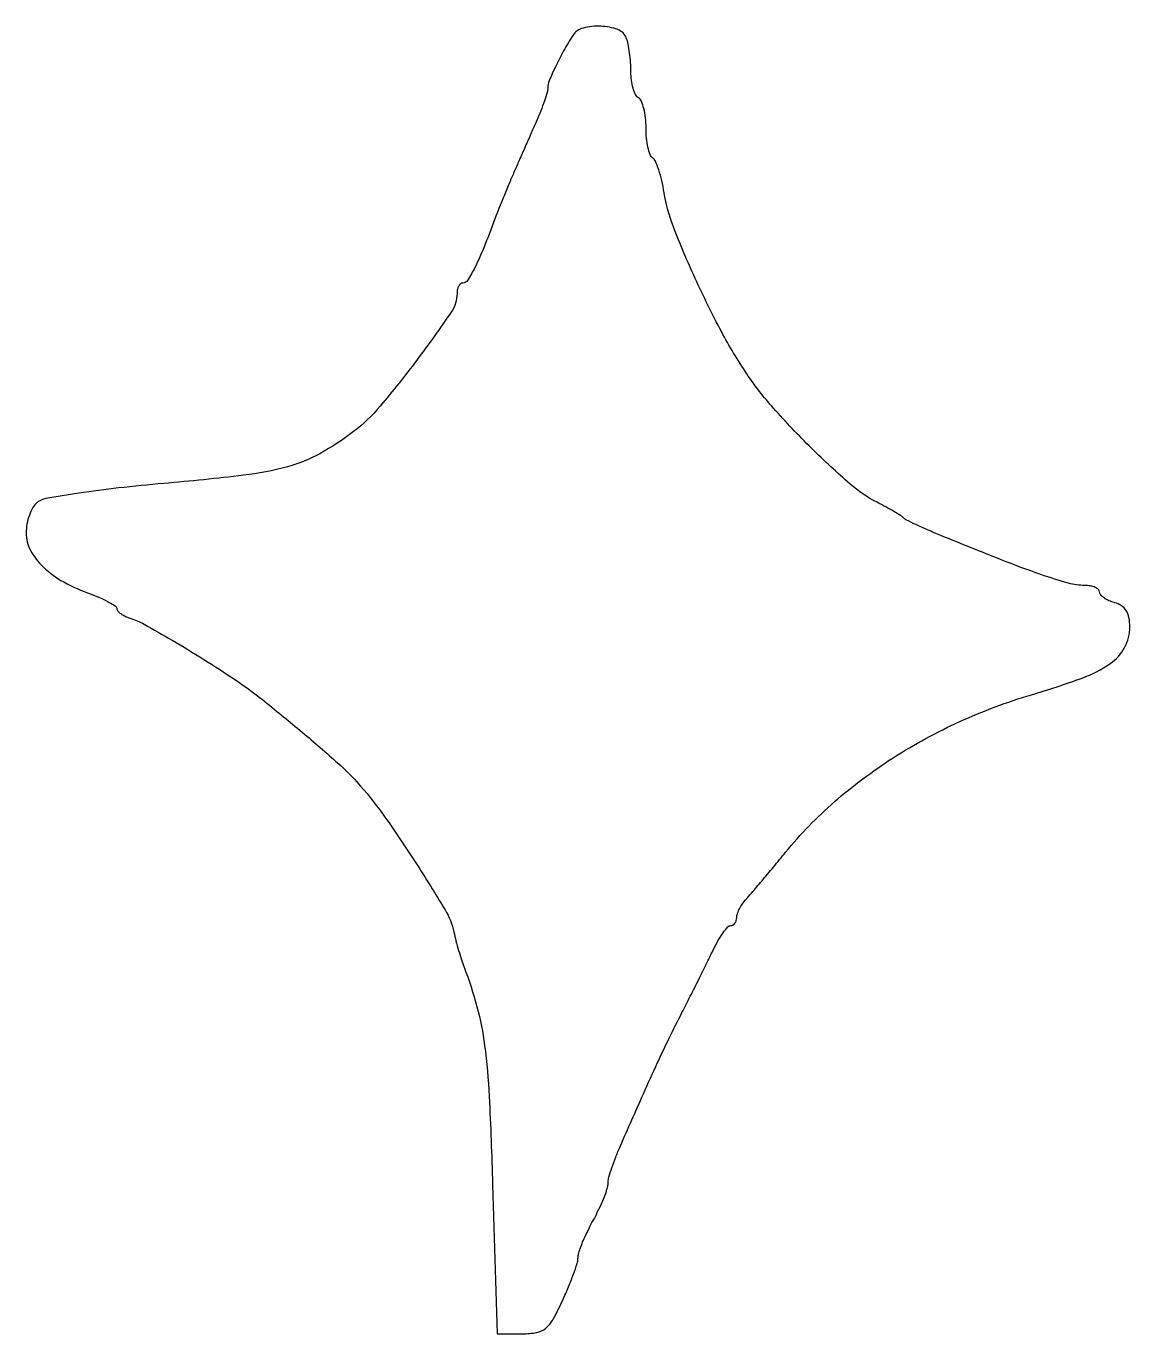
# Model space of a CAD drawing. Extents: x 0.8 to 13.2, y 0.8 to 15.5.
import ezdxf

# ---------------------------------------------------------------- set-up
doc = ezdxf.new("R2010")
doc.units = 0

msp = doc.modelspace()

# ---------------------------------------------------------------- linework, layer by layer
msp.add_lwpolyline([(6.969276, 15.388167, 0.015737), (6.865903, 15.215699, 0.016064), (6.774329, 15.038231, 0.014083), (6.704846, 14.880986, 0.097283), (6.688667, 14.798618, -0.072026), (6.681655, 14.750193, -0.010485), (6.65136, 14.655156, -0.011683), (6.610292, 14.543658, -0.009773), (6.561667, 14.427296, 0.000089), (6.504231, 14.297003, 0.000054), (6.436273, 14.142719, 0.000054), (6.368836, 13.989528, 0.000095), (6.313135, 13.862895, 0.004112), (6.259742, 13.738683, 0.002624), (6.199607, 13.593422, 0.002636), (6.142143, 13.450375, 0.004906), (6.097316, 13.333729, -0.006938), (5.971256, 13.009641, -0.02011), (5.87206, 12.790495, -0.02217), (5.791141, 12.645693, -0.259838), (5.736665, 12.615333, 0.172866), (5.712246, 12.606631, 0.093649), (5.691466, 12.581928, 0.074015), (5.677407, 12.545117, 0.054321), (5.672667, 12.501612, -0.151847), (5.60643, 12.288536, -0.009697), (5.221454, 11.751758, -0.01448), (4.812944, 11.236687, -0.054161), (4.514789, 10.951543, -0.038267), (4.135999, 10.704247, -0.058891), (3.773509, 10.55768, -0.037467), (3.281808, 10.462253, -0.00741), (2.388338, 10.370827, 0.00646), (1.882458, 10.320032, 0.009296), (1.436279, 10.26098, 0.005639), (1.06525, 10.20055, 0.130735), (0.968898, 10.156042, 0.090248), (0.922009, 10.100155, 0.043011), (0.882572, 10.014636, 0.040762), (0.8557, 9.915477, 0.045822), (0.846667, 9.817111, 0.123717), (0.895875, 9.62128, 0.080545), (1.038293, 9.435141, 0.063926), (1.267784, 9.268074, 0.038672), (1.574571, 9.129493, -0.016599), (1.684955, 9.085382, -0.024699), (1.778039, 9.038944, -0.022021), (1.847914, 8.995507, -0.247523), (1.862667, 8.967533, 0.189867), (1.872706, 8.942048, 0.050432), (1.906191, 8.91271, 0.043729), (1.954111, 8.884549, 0.033116), (2.010833, 8.862045, -0.04823), (2.167247, 8.794459, -0.006406), (2.480698, 8.616207, -0.007637), (2.835673, 8.400931, -0.007652), (3.183681, 8.175046, -0.019657), (3.493037, 7.949329, -0.007181), (3.913151, 7.606804, -0.006832), (4.316555, 7.258638, -0.02669), (4.550808, 7.027333, -0.029853), (4.840776, 6.667783, -0.011219), (5.204392, 6.132332, -0.008353), (5.539393, 5.594904, -0.082199), (5.637188, 5.347673, 0.010113), (5.660582, 5.249034, 0.007067), (5.690765, 5.138785, 0.007132), (5.722711, 5.033889, 0.014696), (5.751259, 4.953, -0.026929), (5.8961, 4.508227, -0.032576), (5.981506, 4.077735, -0.02067), (6.032694, 3.506609, -0.004505), (6.07128, 2.518833), (6.121518, 0.846667), (6.402976, 0.846667, 0.045539), (6.564426, 0.861402, 0.12853), (6.666206, 0.90903, 0.094607), (6.749325, 1.009987, 0.018173), (6.855884, 1.223022, 0.008341), (6.921538, 1.373757, 0.01053), (6.97697, 1.515395, 0.008783), (7.01861, 1.635233, 0.079378), (7.027333, 1.689837, -0.060523), (7.032922, 1.73584, -0.018641), (7.052204, 1.803129, -0.018349), (7.079592, 1.877454, -0.019161), (7.112, 1.948482), (7.150543, 2.025045, -0.064516), (7.196667, 2.116667, 0.064516), (7.242791, 2.208289), (7.281333, 2.284851, 0.019886), (7.313742, 2.356153, 0.018676), (7.341129, 2.431299, 0.019023), (7.360366, 2.499713, 0.059085), (7.366, 2.547222, -0.070322), (7.373649, 2.601341, -0.010995), (7.405894, 2.704548, -0.012045), (7.449812, 2.825279, -0.01024), (7.501808, 2.950538, -0.000918), (7.759255, 3.533633, -0.003748), (7.918961, 3.886409, -0.005618), (8.048906, 4.159703, -0.00479), (8.191914, 4.445, 0.001624), (8.284708, 4.62723, 0.001286), (8.383873, 4.824809, 0.0013), (8.474931, 5.008599, 0.003244), (8.540247, 5.1435, -0.018538), (8.595322, 5.248904, -0.026334), (8.652478, 5.337837, -0.024814), (8.704978, 5.403629, -0.215151), (8.738307, 5.418667, 0.134302), (8.763867, 5.425658, 0.100446), (8.785644, 5.445314, 0.087196), (8.800299, 5.474716, 0.072235), (8.805333, 5.509381, -0.085262), (8.812691, 5.552213, -0.033982), (8.836422, 5.607089, -0.032398), (8.870665, 5.664102, -0.035099), (8.911167, 5.714618, 0.010288), (8.971465, 5.782622, 0.001698), (9.08462, 5.916572, 0.001866), (9.216617, 6.075107, 0.001648), (9.353028, 6.241303, -0.042664), (9.897967, 6.804117, -0.036707), (10.557418, 7.298059, -0.035613), (11.303645, 7.704076, -0.034562), (12.107333, 8.004756, 0.014695), (12.674448, 8.191619, 0.064265), (12.987628, 8.35309, 0.118345), (13.149573, 8.533757, 0.12444), (13.208, 8.764879, 0.049094), (13.197819, 8.868316, 0.091268), (13.166795, 8.946388, 0.10551), (13.113795, 9.000989, 0.083759), (13.038667, 9.034801, -0.038887), (12.973856, 9.057255, -0.050447), (12.919075, 9.088045, -0.059916), (12.881293, 9.122031, -0.181596), (12.869333, 9.153875, 0.209081), (12.856829, 9.182471, 0.081847), (12.820095, 9.206697, 0.062346), (12.765884, 9.223179, 0.042683), (12.701713, 9.228667, -0.069161), (12.519619, 9.253975, -0.014481), (12.21178, 9.350946, -0.010532), (11.767619, 9.515693, -0.003074), (11.091333, 9.787694, -0.005724), (10.942307, 9.850701, -0.007851), (10.809817, 9.911006, -0.005364), (10.700583, 9.964255, -0.087587), (10.668, 9.988465, 0.063403), (10.638734, 10.012478, 0.007078), (10.564897, 10.057375, 0.008515), (10.474985, 10.108277, 0.006808), (10.376459, 10.160135, -0.06165), (10.07681, 10.362517, -0.015385), (9.642804, 10.765165, -0.016459), (9.21689, 11.21402, -0.033153), (8.917858, 11.599333, -0.026308), (8.634395, 12.071049, -0.015008), (8.340009, 12.667511, -0.014176), (8.095123, 13.246536, -0.05335), (7.991969, 13.626397, 0.017228), (7.965321, 13.762737, 0.022515), (7.931137, 13.885069, 0.020937), (7.89465, 13.982186, 0.155222), (7.862879, 14.019207, -0.169709), (7.834365, 14.054394, -0.031675), (7.810937, 14.135421, -0.030712), (7.794722, 14.238035, -0.023836), (7.789333, 14.351, 0.02738), (7.783116, 14.464457, 0.033884), (7.764462, 14.568598, 0.036095), (7.737395, 14.651066, 0.158284), (7.704667, 14.689667, -0.144148), (7.672036, 14.726063, -0.04116), (7.644871, 14.797733, -0.037763), (7.626236, 14.887568, -0.032273), (7.62, 14.984072, 0.018383), (7.61623, 15.086575, 0.01558), (7.604904, 15.19438, 0.015861), (7.58839, 15.292011, 0.041807), (7.568608, 15.360075, 0.216697), (7.474023, 15.453196, 0.076137), (7.282745, 15.491735, 0.074641), (7.084603, 15.47142, 0.189259)], format="xyb", close=True)

doc.saveas('drawing.dxf')
